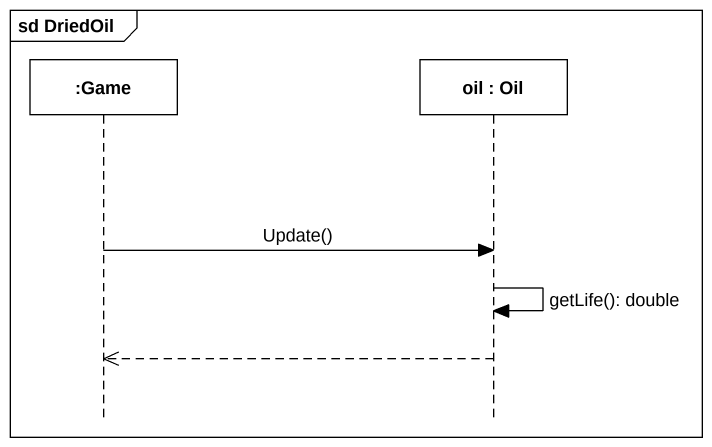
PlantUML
@startuml
mainframe sd DriedOil
hide footbox
participant ":Game" as Game
participant "oil : Oil" as oil

Game -> oil : Update()
oil -> oil : getLife(): double
oil -->> Game
@enduml
